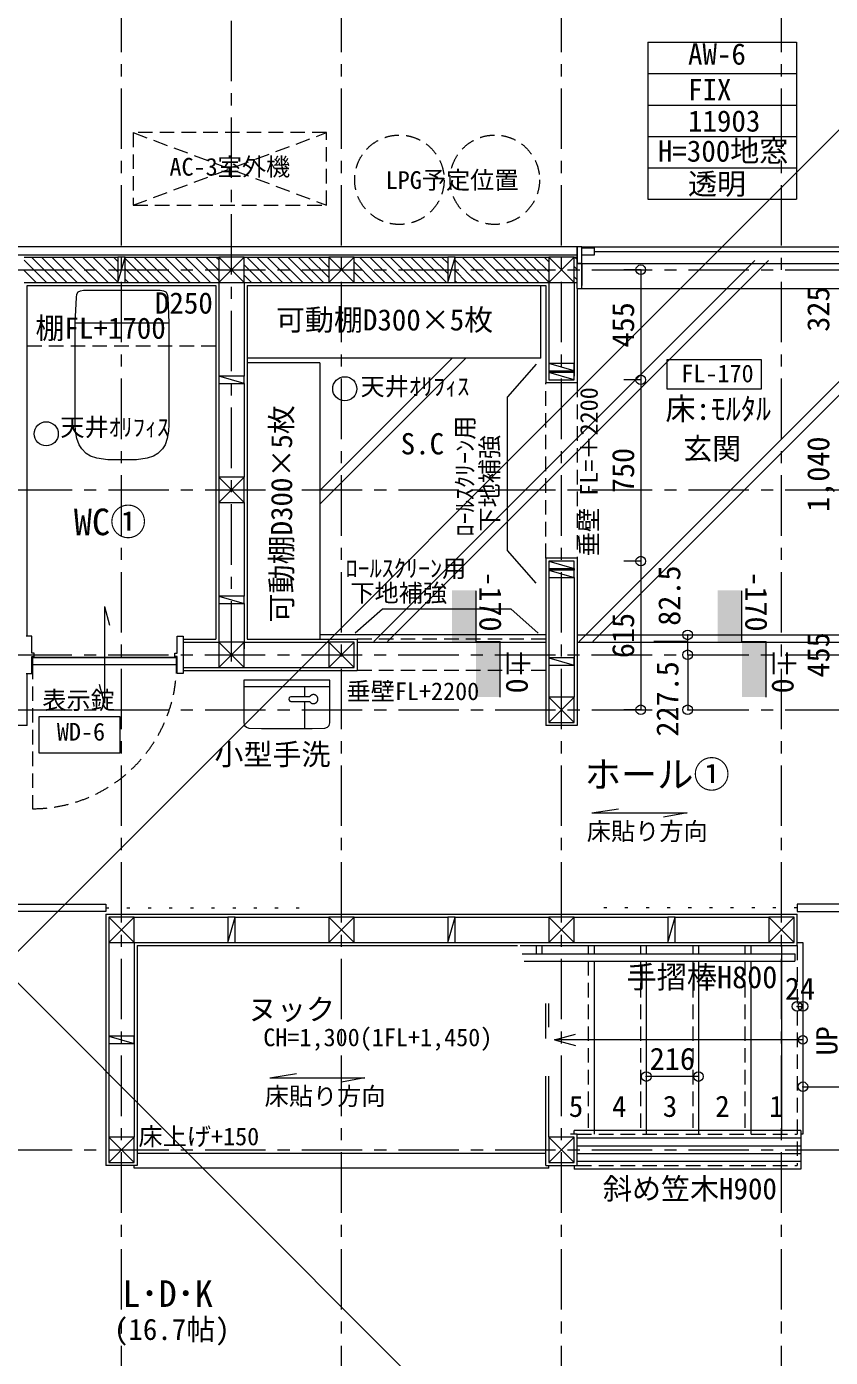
# Model space of a CAD drawing. Units: millimetres at full size, sheet at 1:50. Extents: x -16792 to 54909, y -26252 to 25759.
# Drawn here: x -1180 to 2145, y 16024 to 21528 of the extents above; entities that cross this region are included whole.
import ezdxf
from ezdxf.enums import TextEntityAlignment as Align

# ---------------------------------------------------------------- set-up
doc = ezdxf.new("R2010")
doc.units = ezdxf.units.MM
doc.header["$LTSCALE"] = 50
doc.header["$PDMODE"] = 32
doc.header["$PDSIZE"] = 40
for name, pattern in [('CHAIN1', [8, 5, -1, 1, -1]), ('DASHED1', [1.8, 1.2, -0.6]), ('DOTTED', [1.75, 0.25, -1.5])]:
    doc.linetypes.add(name, pattern=pattern)
for name, color, linetype, lineweight in [('3-1_通り芯・通り番号', 7, 'Continuous', 13), ('3-2_柱(黄)', 4, 'Continuous', 5), ('3-3_仕上線(黄)', 3, 'Continuous', 20), ('3-4_下地・間柱(水色)', 4, 'Continuous', 5), ('3-5_サッシ・室内建具', 7, 'Continuous', 13), ('3-6_住宅設備・造作', 4, 'Continuous', 5), ('3-7_家具点線', 4, 'DASHED1', 5), ('3-8_ハッチング', 1, 'Continuous', 9), ('3-9_建築設備', 5, 'Continuous', 13), ('3-A_文字', 7, 'Continuous', 13), ('3-B_特記事項', 6, 'Continuous', 13), ('3-F_寸法・方位', 7, 'Continuous', 13), ('F-F_図面枠（共通）', 7, 'Continuous', 13)]:
    doc.layers.add(name, color=color, linetype=linetype, lineweight=lineweight)
doc.styles.add('ＭＳ ゴシック', font='')
doc.styles.get('ＭＳ ゴシック').set_extended_font_data('MS Gothic')

msp = doc.modelspace()

# ---------------------------------------------------------------- linework, layer by layer
at = {"layer": '3-1_通り芯・通り番号', "color": 1, "linetype": 'CHAIN1', "lineweight": 9}
for p, q in [((-787.95, 11422.55), (-787.95, 23216.06)), ((122.05, 11422.55), (122.05, 23216.06)), ((1032.05, 11422.55), (1032.05, 23216.06)), ((1942.05, 11422.55), (1942.05, 23216.06)), ((-332.95, 18902.55), (-332.95, 22262.96)), ((-7242.18, 20522.55), (7012.93, 20522.55)), ((-7242.18, 19612.55), (7012.93, 19612.55)), ((-1242.95, 18930.05), (2552.19, 18930.05)), ((-7242.18, 18702.55), (7012.93, 18702.55)), ((-7242.18, 16882.55), (7012.93, 16882.55))]:
    msp.add_line(p, q, dxfattribs=at)
at = {"layer": '3-2_柱(黄)'}
for p, q in [((-280.45, 20575.05), (-385.45, 20470.05)), ((-385.45, 20575.05), (-280.45, 20470.05)), ((174.55, 20575.05), (69.55, 20470.05)), ((69.55, 20575.05), (174.55, 20470.05)), ((979.55, 20575.05), (1084.55, 20470.05)), ((1084.55, 20575.05), (979.55, 20470.05)), ((-385.45, 19560.05), (-280.45, 19665.05)), ((-385.45, 19665.05), (-280.45, 19560.05)), ((-280.45, 18982.55), (-385.45, 18877.55)), ((-385.45, 18982.55), (-280.45, 18877.55)), ((174.55, 18982.55), (69.55, 18877.55)), ((69.55, 18982.55), (174.55, 18877.55)), ((979.55, 18755.05), (1084.55, 18650.05)), ((1084.55, 18755.05), (979.55, 18650.05)), ((-840.45, 17845.05), (-735.45, 17740.05)), ((-735.45, 17845.05), (-840.45, 17740.05)), ((69.55, 17845.05), (174.55, 17740.05)), ((174.55, 17845.05), (69.55, 17740.05)), ((979.55, 17845.05), (1084.55, 17740.05)), ((1084.55, 17845.05), (979.55, 17740.05)), ((1889.55, 17845.05), (1994.55, 17740.05)), ((1994.55, 17845.05), (1889.55, 17740.05)), ((-840.45, 16935.05), (-735.45, 16830.05)), ((-735.45, 16935.05), (-840.45, 16830.05)), ((979.55, 16935.05), (1084.55, 16830.05)), ((1084.55, 16935.05), (979.55, 16830.05))]:
    msp.add_line(p, q, dxfattribs=at)
at = {"layer": '3-2_柱(黄)', "color": 3, "lineweight": 20}
for p, q in [((-280.45, 18877.55), (-280.45, 18982.55)), ((174.55, 18982.55), (69.55, 18982.55)), ((69.55, 18982.55), (69.55, 18877.55)), ((174.55, 18877.55), (174.55, 18982.55)), ((-385.45, 18877.55), (-280.45, 18877.55)), ((69.55, 18877.55), (174.55, 18877.55)), ((-735.45, 16935.05), (-840.45, 16935.05)), ((1084.55, 16935.05), (979.55, 16935.05))]:
    msp.add_line(p, q, dxfattribs=at)
for points in [[(-385.45, 20575.05), (-385.45, 20470.05), (-280.45, 20470.05), (-280.45, 20575.05)], [(69.55, 20575.05), (69.55, 20470.05), (174.55, 20470.05), (174.55, 20575.05)], [(979.55, 20575.05), (979.55, 20470.05), (1084.55, 20470.05), (1084.55, 20575.05)], [(-385.45, 19560.05), (-280.45, 19560.05), (-280.45, 19665.05), (-385.45, 19665.05)], [(979.55, 18755.05), (979.55, 18650.05), (1084.55, 18650.05), (1084.55, 18755.05)], [(-840.45, 17845.05), (-840.45, 17740.05), (-735.45, 17740.05), (-735.45, 17845.05)], [(69.55, 17845.05), (69.55, 17740.05), (174.55, 17740.05), (174.55, 17845.05)], [(979.55, 17845.05), (979.55, 17740.05), (1084.55, 17740.05), (1084.55, 17845.05)], [(1889.55, 17845.05), (1889.55, 17740.05), (1994.55, 17740.05), (1994.55, 17845.05)]]:
    msp.add_lwpolyline(points, close=True, dxfattribs=at)
for points in [[(-280.45, 18982.55), (-385.45, 18982.55), (-385.45, 18877.55)], [(-840.45, 16935.05), (-840.45, 16830.05), (-735.45, 16830.05), (-735.45, 16935.05)], [(979.55, 16935.05), (979.55, 16830.05), (1084.55, 16830.05), (1084.55, 16935.05)]]:
    msp.add_lwpolyline(points, dxfattribs=at)
at = {"layer": '3-3_仕上線(黄)'}
for p, q in [((-1307.95, 20619.05), (-332.95, 20619.05)), ((-332.95, 20619.05), (122.05, 20619.05)), ((-1177.95, 19612.55), (-1177.95, 20457.55)), ((-1177.95, 20457.55), (-397.95, 20457.55)), ((-397.95, 20457.55), (-397.95, 19612.55)), ((-267.95, 20457.55), (-267.95, 19612.55)), ((-267.95, 20457.55), (122.05, 20457.55)), ((122.05, 20457.55), (967.05, 20457.55)), ((967.05, 20457.55), (967.05, 20055.05)), ((-1177.95, 19007.05), (-1177.95, 19612.55)), ((-397.95, 19612.55), (-397.95, 18995.05)), ((967.05, 19330.05), (967.05, 18637.55)), ((1097.05, 19330.05), (967.05, 19330.05)), ((1097.05, 19330.05), (1097.05, 18637.55)), ((-532.95, 18995.05), (-397.95, 18995.05)), ((187.05, 18995.05), (187.05, 18865.05)), ((-1177.95, 18637.55), (-1177.95, 18853.05)), ((-532.95, 18865.05), (-332.95, 18865.05)), ((-332.95, 18865.05), (187.05, 18865.05)), ((-1177.95, 18637.55), (-1632.95, 18637.55)), ((1097.05, 18637.55), (967.05, 18637.55)), ((-852.95, 17857.55), (122.05, 17857.55)), ((-852.95, 17857.55), (-852.95, 16817.55)), ((1032.05, 17857.55), (2007.05, 17857.55)), ((2007.05, 17727.55), (2007.05, 17857.55)), ((-722.95, 17727.55), (-722.95, 16817.55)), ((-722.95, 17727.55), (850.29, 17727.55)), ((860.88, 17727.55), (1942.05, 17727.55)), ((1942.05, 17727.55), (2007.05, 17727.55)), ((967.05, 17343.8), (967.05, 17487.55)), ((967.05, 16817.55), (967.05, 17187.55)), ((1097.05, 16947.55), (1069.88, 16947.55)), ((1097.05, 16817.55), (1097.05, 16947.55)), ((-722.95, 16817.55), (-852.95, 16817.55)), ((967.05, 16817.55), (1097.05, 16817.55))]:
    msp.add_line(p, q, dxfattribs=at)
at = {"layer": '3-3_仕上線(黄)', "color": 7, "linetype": 'DASHED1', "lineweight": 13}
for p, q in [((967.05, 19330.05), (967.05, 20055.05)), ((1097.05, 20055.05), (1097.05, 19330.05)), ((967.05, 18995.05), (187.05, 18995.05)), ((967.05, 18865.05), (187.05, 18865.05))]:
    msp.add_line(p, q, dxfattribs=at)
at = {"layer": '3-3_仕上線(黄)', "color": 7, "lineweight": 13}
for p, q in [((967.05, 19012.55), (32.05, 19012.55)), ((1097.05, 19012.55), (2332.05, 19012.55)), ((967.05, 16867.55), (-722.95, 16867.55)), ((-735.45, 16807.55), (-735.45, 16817.55)), ((979.55, 16807.55), (-735.45, 16807.55)), ((979.55, 16807.55), (979.55, 16817.55))]:
    msp.add_line(p, q, dxfattribs=at)
at = {"layer": '3-3_仕上線(黄)', "color": 4, "lineweight": 5}
for p, q in [((187.05, 18982.55), (967.05, 18982.55)), ((1097.05, 18982.55), (2332.05, 18982.55))]:
    msp.add_line(p, q, dxfattribs=at)
at = {"layer": '3-3_仕上線(黄)', "color": 2, "lineweight": 5}
msp.add_line((1942.05, 17727.55), (1942.05, 16947.55), dxfattribs=at)
at = {"layer": '3-3_仕上線(黄)'}
for points in [[(122.05, 20619.05), (1032.05, 20619.05), (1097.05, 20619.05)], [(1097.05, 20445.55), (1097.05, 20055.05), (967.05, 20055.05)], [(-267.95, 19612.55), (-267.95, 18995.05), (187.05, 18995.05)], [(122.05, 17857.55), (349.55, 17857.55), (1032.05, 17857.55)]]:
    msp.add_lwpolyline(points, dxfattribs=at)
at = {"layer": '3-4_下地・間柱(水色)'}
for p, q in [((-1307.95, 20584.05), (-332.95, 20584.05)), ((-1190.45, 20575.05), (-802.95, 20575.05)), ((-802.95, 20470.05), (-772.95, 20575.05)), ((-772.95, 20575.05), (-385.45, 20575.05)), ((-332.95, 20584.05), (122.05, 20584.05)), ((-280.45, 20575.05), (69.55, 20575.05)), ((174.55, 20575.05), (562.05, 20575.05)), ((562.05, 20470.05), (592.05, 20575.05)), ((592.05, 20575.05), (979.55, 20575.05)), ((1084.55, 20575.05), (1097.05, 20575.05)), ((-1190.45, 20470.05), (-802.95, 20470.05)), ((-1190.45, 20470.05), (-802.95, 20470.05)), ((-772.95, 20470.05), (-385.45, 20470.05)), ((-280.45, 20470.05), (69.55, 20470.05)), ((-280.45, 20470.05), (-280.45, 20082.55)), ((-280.45, 20470.05), (69.55, 20470.05)), ((174.55, 20470.05), (562.05, 20470.05)), ((174.55, 20470.05), (562.05, 20470.05)), ((592.05, 20470.05), (979.55, 20470.05)), ((1084.55, 20470.05), (1097.05, 20470.05)), ((1084.55, 20470.05), (1084.55, 20082.55)), ((1084.55, 20105.05), (979.55, 20135.05)), ((979.55, 20105.05), (979.55, 20097.55)), ((1084.55, 20067.55), (979.55, 20097.55)), ((1084.55, 20105.05), (1084.55, 20097.55)), ((-280.45, 20052.55), (-385.45, 20082.55)), ((-385.45, 20052.55), (-385.45, 19665.05)), ((-280.45, 20052.55), (-280.45, 19665.05)), ((-385.45, 19560.05), (-385.45, 19172.55)), ((-280.45, 19560.05), (-280.45, 19172.55)), ((979.55, 19317.55), (1084.55, 19287.55)), ((979.55, 19287.55), (979.55, 19280.05)), ((979.55, 19280.05), (1084.55, 19250.05)), ((1084.55, 19287.55), (1084.55, 19280.05)), ((1084.55, 19250.05), (1084.55, 19280.05)), ((979.55, 19250.05), (1084.55, 19250.05)), ((979.55, 19250.05), (979.55, 18755.05)), ((1084.55, 19250.05), (1084.55, 18755.05)), ((-385.45, 19172.55), (-280.45, 19142.55)), ((-385.45, 19142.55), (-385.45, 18955.05)), ((-280.45, 19142.55), (-280.45, 18955.05)), ((-557.05, 18982.55), (-556.95, 18982.55)), ((-532.95, 18982.55), (-385.45, 18982.55)), ((-280.45, 18982.55), (69.55, 18982.55)), ((979.55, 18917.55), (1084.55, 18887.55)), ((979.55, 18887.55), (1084.55, 18887.55)), ((1084.55, 18887.55), (1084.55, 18917.55)), ((-557.05, 18877.55), (-556.95, 18877.55)), ((-532.95, 18877.55), (-385.45, 18877.55)), ((-280.45, 18877.55), (69.55, 18877.55)), ((-735.45, 17845.05), (-347.95, 17845.05)), ((-347.95, 17740.05), (-317.95, 17845.05)), ((-317.95, 17845.05), (-168.95, 17845.05)), ((-168.95, 17845.05), (69.55, 17845.05)), ((174.55, 17845.05), (349.55, 17845.05)), ((349.55, 17845.05), (562.05, 17845.05)), ((562.05, 17740.05), (592.05, 17845.05)), ((592.05, 17845.05), (979.55, 17845.05)), ((1084.55, 17845.05), (1472.05, 17845.05)), ((1472.05, 17740.05), (1502.05, 17845.05)), ((1502.05, 17845.05), (1889.55, 17845.05)), ((-840.45, 17740.05), (-840.45, 16935.05)), ((-735.45, 17740.05), (-347.95, 17740.05)), ((-735.45, 17740.05), (-735.45, 16935.05)), ((-317.95, 17740.05), (69.55, 17740.05)), ((174.55, 17740.05), (349.55, 17740.05)), ((349.55, 17740.05), (562.05, 17740.05)), ((592.05, 17740.05), (979.55, 17740.05)), ((1084.55, 17740.05), (1472.05, 17740.05)), ((1502.05, 17740.05), (1889.55, 17740.05)), ((979.55, 17390.45), (979.55, 17487.55)), ((-840.45, 17352.55), (-735.45, 17322.55)), ((979.55, 16935.05), (979.55, 17187.55))]:
    msp.add_line(p, q, dxfattribs=at)
for points in [[(-802.95, 20575.05), (-802.95, 20470.05), (-772.95, 20470.05), (-772.95, 20575.05)], [(562.05, 20575.05), (562.05, 20470.05), (592.05, 20470.05), (592.05, 20575.05)], [(979.55, 20105.05), (1084.55, 20105.05), (1084.55, 20135.05), (979.55, 20135.05)], [(979.55, 20067.55), (1084.55, 20067.55), (1084.55, 20097.55), (979.55, 20097.55)], [(-385.45, 20052.55), (-280.45, 20052.55), (-280.45, 20082.55), (-385.45, 20082.55)], [(1084.55, 19317.55), (979.55, 19317.55), (979.55, 19287.55), (1084.55, 19287.55)], [(-280.45, 19172.55), (-385.45, 19172.55), (-385.45, 19142.55), (-280.45, 19142.55)], [(-347.95, 17845.05), (-347.95, 17740.05), (-317.95, 17740.05), (-317.95, 17845.05)], [(562.05, 17845.05), (562.05, 17740.05), (592.05, 17740.05), (592.05, 17845.05)], [(1472.05, 17845.05), (1472.05, 17740.05), (1502.05, 17740.05), (1502.05, 17845.05)], [(-735.45, 17352.55), (-840.45, 17352.55), (-840.45, 17322.55), (-735.45, 17322.55)]]:
    msp.add_lwpolyline(points, close=True, dxfattribs=at)
for points in [[(122.05, 20584.05), (1032.05, 20584.05), (1097.05, 20584.05)], [(-772.95, 20470.05), (-385.45, 20470.05), (-385.45, 20082.55)], [(592.05, 20470.05), (979.55, 20470.05), (979.55, 20082.55)], [(1084.55, 19280.05), (979.55, 19280.05), (979.55, 19250.05)], [(1084.55, 18917.55), (979.55, 18917.55), (979.55, 18887.55)]]:
    msp.add_lwpolyline(points, dxfattribs=at)
at = {"layer": '3-5_サッシ・室内建具'}
for p, q in [((1097.05, 20619.05), (1097.05, 20610.05)), ((1117.05, 20618.05), (1097.05, 20618.05)), ((1097.05, 20445.55), (1097.05, 20618.05)), ((1117.05, 20445.55), (1117.05, 20618.05)), ((1117.05, 20618.05), (2312.05, 20618.05)), ((1117.05, 20613.05), (1167.05, 20613.05)), ((1167.05, 20598.05), (2262.05, 20598.05)), ((1117.05, 20548.05), (1097.05, 20548.05)), ((1117.05, 20548.05), (2312.05, 20548.05)), ((1117.05, 20548.05), (1117.05, 20457.55)), ((1097.05, 20445.55), (1117.05, 20445.55)), ((1097.05, 20445.55), (2332.05, 20445.55)), ((-857.95, 19130.05), (-857.95, 18730.05)), ((-857.95, 19130.05), (-837.24, 19052.77)), ((-1158.95, 19007.05), (-1182.95, 19007.05)), ((-1158.95, 18937.55), (-1158.95, 19007.05)), ((-556.95, 19007.05), (-532.95, 19007.05)), ((-556.95, 18937.55), (-556.95, 19007.05)), ((-532.95, 19007.05), (-532.95, 18853.05)), ((-566.95, 18937.55), (-556.95, 18937.55)), ((-1158.95, 18853.05), (-1158.95, 18922.55)), ((-1158.95, 18922.55), (-1148.95, 18922.55)), ((-1155.95, 18919.55), (-559.95, 18919.55)), ((-556.95, 18853.05), (-556.95, 18922.55)), ((-532.95, 18853.05), (-556.95, 18853.05)), ((-857.95, 18730.05), (-878.65, 18807.32)), ((-1608.95, 17898.55), (-852.95, 17898.55)), ((-852.95, 17898.55), (-852.95, 17868.55)), ((2007.05, 17898.55), (2007.05, 17868.55)), ((2763.05, 17898.55), (2007.05, 17898.55)), ((-852.95, 17868.55), (-1608.95, 17868.55)), ((2007.05, 17868.55), (2763.05, 17868.55))]:
    msp.add_line(p, q, dxfattribs=at)
at = {"layer": '3-5_サッシ・室内建具', "color": 4, "linetype": 'DASHED1', "lineweight": 5}
msp.add_line((-1155.95, 18889.55), (-1155.95, 18293.55), dxfattribs=at)
at = {"layer": '3-5_サッシ・室内建具', "linetype": 'DOTTED'}
for p, q in [((-852.95, 17883.55), (9.04, 17883.55)), ((2007.05, 17883.55), (1159.05, 17883.55))]:
    msp.add_line(p, q, dxfattribs=at)
at = {"layer": '3-5_サッシ・室内建具'}
for points in [[(1097.05, 20619.05), (1097.05, 20548.05), (1117.05, 20548.05)], [(1167.05, 20613.05), (1167.05, 20583.05), (1117.05, 20583.05)], [(-1148.95, 18922.55), (-1148.95, 18937.55), (-1158.95, 18937.55)], [(-556.95, 18922.55), (-566.95, 18922.55), (-566.95, 18937.55)], [(-1182.95, 18853.05), (-1182.14, 18853.05), (-1158.95, 18853.05)]]:
    msp.add_lwpolyline(points, dxfattribs=at)
for points in [[(-1155.95, 18919.55), (-1155.95, 18889.55), (-559.95, 18889.55), (-559.95, 18919.55)], [(-793.57, 18524.05), (-793.57, 18674.05), (-1129.7, 18674.05), (-1129.7, 18524.05)]]:
    msp.add_lwpolyline(points, close=True, dxfattribs=at)
at = {"layer": '3-5_サッシ・室内建具', "color": 4, "linetype": 'DASHED1', "lineweight": 5}
msp.add_arc((-1155.95, 18889.55), 596, 270, 0, dxfattribs=at)
at = {"layer": '3-6_住宅設備・造作', "color": 7, "lineweight": 13}
for p, q in [((947.05, 20157.55), (947.05, 20457.55)), ((382.66, 20157.55), (-267.95, 20157.55)), ((823.1, 20157.55), (382.66, 20157.55)), ((947.05, 20157.55), (823.1, 20157.55)), ((32.05, 20137.55), (-267.95, 20137.55)), ((32.05, 20137.55), (32.05, 18995.05)), ((951.05, 17727.55), (951.05, 17693.39)), ((1167.05, 17727.55), (1167.05, 17693.39)), ((1383.05, 17727.55), (1383.05, 17693.39)), ((1599.05, 17727.55), (1599.05, 17693.39)), ((1815.05, 17727.55), (1815.05, 17693.39)), ((2007.05, 17740.05), (2031.05, 17740.05)), ((2031.05, 17740.05), (2031.05, 16947.55)), ((870.03, 17693.39), (1997.9, 17693.39)), ((1997.9, 17693.39), (1997.9, 17663.39)), ((878.07, 17663.39), (1997.9, 17663.39)), ((1167.05, 17663.39), (1167.05, 16947.55)), ((1383.05, 17663.39), (1383.05, 16947.55)), ((1599.05, 17663.39), (1599.05, 16947.55)), ((1815.05, 17663.39), (1815.05, 16947.55)), ((1003.64, 17337.55), (1090.58, 17360.84)), ((1003.64, 17337.55), (1090.58, 17314.25)), ((2031.05, 17337.55), (1003.64, 17337.55)), ((2022.05, 16962.55), (1084.55, 16962.55)), ((1084.55, 16947.55), (1084.55, 16962.55)), ((2022.05, 16962.55), (2022.05, 16802.55)), ((2031.05, 16947.55), (2021.45, 16947.55)), ((1084.55, 16817.55), (1084.55, 16802.55)), ((2022.05, 16802.55), (1084.55, 16802.55))]:
    msp.add_line(p, q, dxfattribs=at)
at = {"layer": '3-6_住宅設備・造作'}
for p, q in [((-979.52, 20303.05), (-591.52, 20303.05)), ((-281.18, 18799.08), (73.74, 18799.08)), ((-31.19, 18799.08), (-31.19, 18756.39)), ((-31.19, 18737.31), (-31.19, 18625.33))]:
    msp.add_line(p, q, dxfattribs=at)
at = {"layer": '3-6_住宅設備・造作', "color": 7, "linetype": 'DASHED1', "lineweight": 13}
msp.add_line((-1177.95, 20207.55), (-397.95, 20207.55), dxfattribs=at)
at = {"layer": '3-6_住宅設備・造作', "linetype": 'DASHED1'}
for p, q in [((927.05, 17727.55), (927.05, 17693.39)), ((1143.05, 17727.55), (1143.05, 17693.39)), ((1359.05, 17727.55), (1359.05, 17693.39)), ((1575.05, 17727.55), (1575.05, 17693.39)), ((1791.05, 17727.55), (1791.05, 17693.39)), ((2007.05, 17727.55), (2007.05, 16817.55)), ((1143.05, 17663.39), (1143.05, 16947.55)), ((1359.05, 17663.39), (1359.05, 16947.55)), ((1575.05, 17663.39), (1575.05, 16947.55)), ((1791.05, 17663.39), (1791.05, 16947.55)), ((1097.05, 16947.55), (2007.05, 16947.55)), ((1097.05, 16817.55), (2007.05, 16817.55))]:
    msp.add_line(p, q, dxfattribs=at)
at = {"layer": '3-6_住宅設備・造作'}
for points in [[(-944.52, 20438.05), (-627.52, 20438.05), (-614.52, 20436.05), (-604.52, 20431.05), (-598.52, 20421.05), (-596.52, 20408.05), (-591.52, 20303.05), (-591.52, 19883.05), (-593.52, 19855.05), (-598.52, 19825.05), (-607.52, 19799.05), (-618.52, 19782.05), (-637.52, 19763.05), (-655.52, 19752.05), (-681.52, 19743.05), (-726.52, 19737.05), (-844.52, 19737.05), (-889.52, 19743.05), (-915.52, 19752.05), (-933.52, 19763.05), (-952.52, 19782.05), (-963.52, 19799.05), (-972.52, 19825.05), (-977.52, 19855.05), (-979.52, 19883.05), (-979.52, 20303.05), (-974.52, 20408.05), (-972.52, 20421.05), (-966.52, 20431.05), (-957.52, 20436.05)], [(53.94, 18627.23), (64, 18630.74), (71.11, 18638.18), (73.74, 18648.46), (73.74, 18825.05), (-281.18, 18825.05), (-281.2, 18648.46), (-278.56, 18638.18), (-271.46, 18630.74), (-261.39, 18627.23), (-208.93, 18625.81), (-156.48, 18625.05), (-50.98, 18625.05), (1.48, 18625.81)]]:
    msp.add_lwpolyline(points, close=True, dxfattribs=at)
for points in [[(8, 18765.53), (7.05, 18765.6), (6.08, 18765.62), (4.81, 18765.58), (3.56, 18765.45), (2.34, 18765.24), (1.14, 18764.96), (-0.02, 18764.59), (-1.14, 18764.15), (-2.23, 18763.65), (-3.28, 18763.07), (-4.29, 18762.43), (-5.25, 18761.73), (-6.16, 18760.97), (-7.03, 18760.16), (-7.84, 18759.29), (-8.59, 18758.37), (-9.3, 18757.4), (-9.94, 18756.39), (-87.84, 18756.39), (-91.8, 18755.11), (-94.71, 18751.62), (-95.77, 18746.85), (-94.71, 18742.08), (-91.8, 18738.59), (-87.84, 18737.31), (-9.94, 18737.31)], [(-9.94, 18737.31), (-9.3, 18736.3), (-8.59, 18735.34), (-7.84, 18734.42), (-7.03, 18733.55), (-6.16, 18732.74), (-5.25, 18731.98), (-4.29, 18731.27), (-3.28, 18730.64), (-2.23, 18730.06), (-1.14, 18729.55), (-0.02, 18729.12), (1.14, 18728.75), (2.34, 18728.46), (3.56, 18728.25), (4.81, 18728.13), (6.08, 18728.08), (7.05, 18728.11), (8, 18728.18), (8.94, 18728.3), (9.86, 18728.46), (10.77, 18728.67), (11.66, 18728.93), (12.53, 18729.22), (13.38, 18729.56), (14.22, 18729.94), (15.02, 18730.35), (15.81, 18730.8), (16.57, 18731.29), (17.31, 18731.81), (18.02, 18732.37), (18.7, 18732.96), (19.35, 18733.58), (19.97, 18734.24), (20.56, 18734.92), (21.12, 18735.63), (21.64, 18736.36), (22.13, 18737.12), (22.58, 18737.91), (23, 18738.72)], [(23, 18738.72), (23.38, 18739.55), (23.71, 18740.4), (24.01, 18741.28), (24.26, 18742.17), (24.47, 18743.07), (24.64, 18744), (24.76, 18744.94), (24.83, 18745.89), (24.85, 18746.85), (24.83, 18747.82), (24.76, 18748.77), (24.64, 18749.71), (24.47, 18750.63), (24.26, 18751.54), (24.01, 18752.43), (23.71, 18753.3), (23.38, 18754.16), (23, 18754.99), (22.59, 18755.8), (22.13, 18756.58), (21.64, 18757.34), (21.12, 18758.08), (20.56, 18758.79), (19.97, 18759.47), (19.35, 18760.12), (18.7, 18760.74), (18.02, 18761.33), (17.31, 18761.89), (16.57, 18762.42), (15.81, 18762.9), (15.02, 18763.36), (14.22, 18763.77), (13.38, 18764.15), (12.53, 18764.48), (11.66, 18764.78), (10.77, 18765.03), (9.86, 18765.24), (8.94, 18765.41), (8, 18765.53)]]:
    msp.add_lwpolyline(points, dxfattribs=at)
at = {"layer": '3-6_住宅設備・造作', "linetype": 'DASHED1'}
for centre in [(361.71, 20894.8), (756.48, 20894.8)]:
    msp.add_circle(centre, 185, dxfattribs=at)
at = {"layer": '3-6_住宅設備・造作', "color": 7, "lineweight": 13}
msp.add_circle((2031.05, 17337.55), 17.55, dxfattribs=at)
at = {"layer": '3-7_家具点線'}
for p, q in [((-739.42, 21089.85), (60.58, 20789.85)), ((-739.42, 20789.85), (60.58, 21089.85))]:
    msp.add_line(p, q, dxfattribs=at)
msp.add_lwpolyline([(-739.42, 20789.85), (60.58, 20789.85), (60.58, 21089.85), (-739.42, 21089.85)], close=True, dxfattribs=at)
at = {"layer": '3-8_ハッチング'}
for p, q in [((-1190.45, 20562.25), (-1098.24, 20470.05)), ((-1160.81, 20575.05), (-1055.81, 20470.05)), ((-1118.38, 20575.05), (-1013.38, 20470.05)), ((-1075.96, 20575.05), (-970.96, 20470.05)), ((-1033.53, 20575.05), (-928.53, 20470.05)), ((-991.11, 20575.05), (-886.11, 20470.05)), ((-948.68, 20575.05), (-843.68, 20470.05)), ((-906.25, 20575.05), (-802.95, 20471.74)), ((-863.83, 20575.05), (-802.95, 20514.16)), ((-821.4, 20575.05), (-802.95, 20556.59)), ((-772.95, 20569.02), (-673.97, 20470.05)), ((-736.55, 20575.05), (-631.55, 20470.05)), ((-694.12, 20575.05), (-589.12, 20470.05)), ((-651.69, 20575.05), (-546.69, 20470.05)), ((-609.27, 20575.05), (-504.27, 20470.05)), ((-566.84, 20575.05), (-461.84, 20470.05)), ((-524.42, 20575.05), (-419.42, 20470.05)), ((-481.99, 20575.05), (-385.45, 20478.5)), ((-439.56, 20575.05), (-385.45, 20520.93)), ((-397.14, 20575.05), (-385.45, 20563.35)), ((-280.45, 20543.21), (-207.28, 20470.05)), ((-269.86, 20575.05), (-164.86, 20470.05)), ((-227.43, 20575.05), (-122.43, 20470.05)), ((-185, 20575.05), (-80, 20470.05)), ((-142.58, 20575.05), (-37.58, 20470.05)), ((-100.15, 20575.05), (4.85, 20470.05)), ((-57.72, 20575.05), (47.28, 20470.05)), ((-15.3, 20575.05), (69.55, 20490.19)), ((27.13, 20575.05), (69.55, 20532.62)), ((174.55, 20554.9), (259.41, 20470.05)), ((196.83, 20575.05), (301.83, 20470.05)), ((239.26, 20575.05), (344.26, 20470.05)), ((281.69, 20575.05), (386.69, 20470.05)), ((324.11, 20575.05), (429.11, 20470.05)), ((366.54, 20575.05), (471.54, 20470.05)), ((408.97, 20575.05), (513.97, 20470.05)), ((451.39, 20575.05), (556.39, 20470.05)), ((493.82, 20575.05), (562.05, 20506.81)), ((536.24, 20575.05), (562.05, 20549.24)), ((592.05, 20561.66), (683.67, 20470.05)), ((621.1, 20575.05), (726.1, 20470.05)), ((663.52, 20575.05), (768.52, 20470.05)), ((705.95, 20575.05), (810.95, 20470.05)), ((748.38, 20575.05), (853.38, 20470.05)), ((790.8, 20575.05), (895.8, 20470.05)), ((833.23, 20575.05), (938.23, 20470.05)), ((875.66, 20575.05), (979.55, 20471.15)), ((918.08, 20575.05), (979.55, 20513.57)), ((960.51, 20575.05), (979.55, 20556)), ((1084.55, 20535.85), (1097.05, 20523.35)), ((1087.79, 20575.05), (1097.05, 20565.78)), ((-1190.45, 20519.83), (-1140.66, 20470.05)), ((-772.95, 20526.59), (-716.4, 20470.05)), ((-772.95, 20484.16), (-758.83, 20470.05)), ((-280.45, 20500.78), (-249.71, 20470.05)), ((174.55, 20512.47), (216.98, 20470.05)), ((592.05, 20519.24), (641.24, 20470.05)), ((592.05, 20476.81), (598.82, 20470.05)), ((1084.55, 20493.43), (1097.05, 20480.93)), ((2022.05, 16930.55), (1097.05, 16930.55)), ((2022.05, 16898.55), (1097.05, 16898.55)), ((2022.05, 16866.55), (1097.05, 16866.55)), ((2022.05, 16834.55), (1097.05, 16834.55))]:
    msp.add_line(p, q, dxfattribs=at)
at = {"layer": '3-8_ハッチング', "color": 2, "lineweight": 5}
for p, q in [((256.33, 18985.05), (1832.47, 20561.19)), ((312.9, 18985.05), (1889.04, 20561.19)), ((1104.86, 18985.05), (2456.7, 20336.89)), ((1161.42, 18985.05), (2456.7, 20280.32)), ((32.05, 19552.73), (636.87, 20157.55)), ((32.05, 19609.3), (580.3, 20157.55))]:
    msp.add_line(p, q, dxfattribs=at)
at = {"layer": '3-8_ハッチング', "color": 4, "lineweight": 5}
msp.add_line((1084.55, 20470.05), (1097.05, 20470.05), dxfattribs=at)
at = {"layer": '3-9_建築設備'}
for centre in [(135.85, 20030.37), (-1099.29, 19844.14)]:
    msp.add_circle(centre, 50, dxfattribs=at)
at = {"layer": '3-A_文字'}
for p, q in [((1389.96, 21463.95), (1389.96, 20813.95)), ((1389.96, 21463.95), (2004.5, 21463.95)), ((2004.5, 21463.95), (2004.5, 20813.95)), ((1389.96, 21333.95), (2004.5, 21333.95)), ((1389.96, 21203.95), (2004.5, 21203.95)), ((1389.96, 21073.95), (2004.5, 21073.95)), ((1389.96, 20943.95), (2004.5, 20943.95)), ((1389.96, 20813.95), (2004.5, 20813.95)), ((1157.74, 18276.2), (1268.44, 18293.61)), ((1157.74, 18276.2), (1552, 18276.2)), ((1552, 18276.2), (1455, 18257.98)), ((-174.93, 17180.98), (-64.23, 17198.39)), ((-174.93, 17180.98), (219.33, 17180.98)), ((219.33, 17180.98), (122.33, 17162.77))]:
    msp.add_line(p, q, dxfattribs=at)
at = {"layer": '3-B_特記事項'}
for p, q in [((927.24, 20132.22), (808.79, 19997.19)), ((808.79, 19361.73), (808.79, 19997.19)), ((927.24, 19226.7), (808.79, 19361.73)), ((179.04, 19020.41), (292.15, 19119.63)), ((292.15, 19119.63), (822.44, 19119.63)), ((936.09, 19019.93), (822.44, 19119.63))]:
    msp.add_line(p, q, dxfattribs=at)
at = {"layer": '3-F_寸法・方位'}
for p, q in [((1360.37, 20522.55), (1290.73, 20522.55)), ((1360.37, 20522.55), (1360.37, 20067.55)), ((1360.37, 20067.55), (1290.73, 20067.55)), ((1360.37, 20067.55), (1290.73, 20067.55)), ((1360.37, 20067.55), (1360.37, 19317.55)), ((1360.37, 19317.55), (1290.73, 19317.55)), ((1360.37, 19317.55), (1360.37, 18702.55)), ((678.84, 18985.05), (678.84, 19195.05)), ((1778.63, 18985.05), (1778.63, 19195.05)), ((1554.5, 18930.05), (1554.5, 19012.55)), ((678.84, 18985.05), (778.84, 18985.05)), ((778.84, 18755.05), (778.84, 18985.05)), ((1554.5, 18985.05), (1414.65, 18985.05)), ((1778.63, 18985.05), (1878.63, 18985.05)), ((1878.63, 18755.05), (1878.63, 18985.05)), ((1554.5, 18930.05), (1554.5, 18702.55)), ((1360.37, 18702.55), (1290.73, 18702.55)), ((2007.05, 17476.07), (2031.05, 17476.07)), ((1599.05, 17185.99), (1383.05, 17185.99)), ((2031.05, 17143.53), (2787.05, 17143.53))]:
    msp.add_line(p, q, dxfattribs=at)
at = {"layer": '3-F_寸法・方位', "color": 2, "lineweight": 5}
for p, q in [((1469.35, 20151.17), (1858.96, 20151.17)), ((1469.35, 20029.42), (1469.35, 20151.17)), ((1858.96, 20151.17), (1858.96, 20029.42)), ((1858.96, 20029.42), (1469.35, 20029.42))]:
    msp.add_line(p, q, dxfattribs=at)
at = {"layer": '3-F_寸法・方位'}
for p in [(1360.37, 20522.55), (1360.37, 20067.55), (1360.37, 19317.55), (1554.5, 19012.55), (1554.5, 18930.05), (1360.37, 18702.55), (1554.5, 18702.55), (2007.05, 17476.07), (2031.05, 17476.07), (1383.05, 17185.99), (1599.05, 17185.99), (2031.05, 17143.53)]:
    msp.add_point(p, dxfattribs=at)
at = {"layer": '3-F_寸法・方位', "color": 9}
for points in [[(678.84, 19197.04), (578.84, 19197.04), (678.84, 18985.05), (578.84, 18985.05)], [(1778.63, 19197.04), (1678.63, 19197.04), (1778.63, 18985.05), (1678.63, 18985.05)], [(778.84, 18985.05), (678.84, 18985.05), (778.84, 18755.05), (678.84, 18755.05)], [(1878.63, 18985.05), (1778.63, 18985.05), (1878.63, 18755.05), (1778.63, 18755.05)]]:
    msp.add_solid(points, dxfattribs=at)
at = {"layer": 'F-F_図面枠（共通）'}
for p, q in [((5917.62, 24837.95), (-8853.3, 10067.02)), ((-8520.13, 24875.55), (6967.02, 9388.39))]:
    msp.add_line(p, q, dxfattribs=at)

# ---------------------------------------------------------------- texts
at = {"layer": '3-5_サッシ・室内建具', "style": 'ＭＳ ゴシック'}
for s, p in [('表示錠', (-1115.47, 18683.59)), ('WD-6', (-1055.23, 18553.3))]:
    msp.add_text(s, height=73.31, dxfattribs=at).set_placement(p, align=Align.BOTTOM_LEFT)
at = {"layer": '3-9_建築設備', "style": 'ＭＳ ゴシック'}
for p in [(201.01, 19981.24), (-1040.92, 19813)]:
    msp.add_text('天井ｵﾘﾌｨｽ', height=73.31, dxfattribs=at).set_placement(p, align=Align.BOTTOM_LEFT)
at = {"layer": '3-A_文字', "style": 'ＭＳ ゴシック'}
for s, height, p in [('AW-6', 87.98, (1555.8, 21344.54)), ('FIX', 87.98, (1555.8, 21197.55)), ('11903', 87.98, (1555.8, 21067.55)), ('H=300地窓', 87.98, (1431.29, 20943.18)), ('AC-3室外機', 73.31, (-589.42, 20889.85)), ('LPG予定位置', 73.31, (304.88, 20834.98)), ('透明', 87.98, (1555.8, 20807.55)), ('D250', 87.98, (-649.6, 20314.82)), ('可動棚D300×5枚', 87.98, (-149.2, 20245.05)), ('棚FL+1700', 87.98, (-1143.76, 20210.78)), ('S.C', 87.98, (367.11, 19732.55)), ('玄関', 87.98, (1535.8, 19712.55)), ('WC①', 110, (-985.02, 19391.8)), ('垂壁FL+2200', 73.31, (142.91, 18720.85)), ('小型手洗', 87.98, (-403.45, 18447.88)), ('ホール①', 110, (1128.3, 18347.55)), ('床貼り方向', 73.31, (1136.92, 18141.36)), ('手摺棒H800', 91.64, (1300.83, 17523.79)), ('ヌック', 87.98, (-264.53, 17393.36)), ('CH=1,300(1FL+1,450)', 73.31, (-201.33, 17289.35)), ('床貼り方向', 73.31, (-195.75, 17046.15)), ('5', 87.98, (1062.47, 16992.52)), ('4', 87.98, (1241.35, 16992.52)), ('3', 87.98, (1451.35, 16992.52)), ('2', 87.98, (1668.29, 16992.52)), ('1', 87.98, (1891.42, 16992.52)), ('床上げ+150', 73.31, (-717.69, 16879.46)), ('斜め笠木H900', 87.98, (1204.11, 16651.41)), ('L･D･K', 110, (-784.2, 16200.05)), ('(16.7帖)', 87.98, (-819.2, 16070.05))]:
    msp.add_text(s, height=height, dxfattribs=at).set_placement(p, align=Align.BOTTOM_LEFT)
for s, height, p in [('垂壁 FL=＋2200', 73.31, (1204.35, 19337.71)), ('可動棚D300×5枚', 87.98, (-55.45, 19063.8)), ('UP', 87.98, (2200.35, 17273.8))]:
    msp.add_text(s, height=height, rotation=90, dxfattribs=at).set_placement(p, align=Align.BOTTOM_LEFT)
at = {"layer": '3-B_特記事項', "style": 'ＭＳ ゴシック'}
for s, p in [('ﾛｰﾙｽｸﾘｰﾝ用', (691.34, 19419.16)), ('下地補強', (793.38, 19439.56))]:
    msp.add_text(s, height=73.31, rotation=90, dxfattribs=at).set_placement(p, align=Align.BOTTOM_LEFT)
for s, p in [('ﾛｰﾙｽｸﾘｰﾝ用', (138.57, 19229.22)), ('下地補強', (158.98, 19127.18))]:
    msp.add_text(s, height=73.31, dxfattribs=at).set_placement(p, align=Align.BOTTOM_LEFT)
at = {"layer": '3-F_寸法・方位', "style": 'ＭＳ ゴシック'}
for s, rotation, p in [('325', 90, (2167.75, 20266.3)), ('455', 90, (1360.37, 20201.3)), ('1,040', 90, (2167.75, 19521.3)), ('750', 90, (1360.37, 19598.8)), ('82.5', 90, (1551.52, 19050.17)), ('-170', 270, (665.43, 19275.39)), ('-170', 270, (1765.23, 19275.39)), ('615', 90, (1360.37, 18916.3)), ('455', 90, (2167.75, 18836.3)), ('±0', 270, (776.06, 18957.56)), ('±0', 270, (1875.85, 18957.56)), ('227.5', 90, (1543.79, 18591.78))]:
    msp.add_text(s, height=91.64, rotation=rotation, dxfattribs=at).set_placement(p, align=Align.BOTTOM_LEFT)
for s, height, p in [('FL-170', 73.31, (1528.07, 20035.08)), ('床:ﾓﾙﾀﾙ', 91.64, (1462.05, 19874.33)), ('24', 91.64, (1956.55, 17476.07)), ('216', 91.64, (1397.3, 17185.99))]:
    msp.add_text(s, height=height, dxfattribs=at).set_placement(p, align=Align.BOTTOM_LEFT)

doc.saveas('drawing.dxf')
